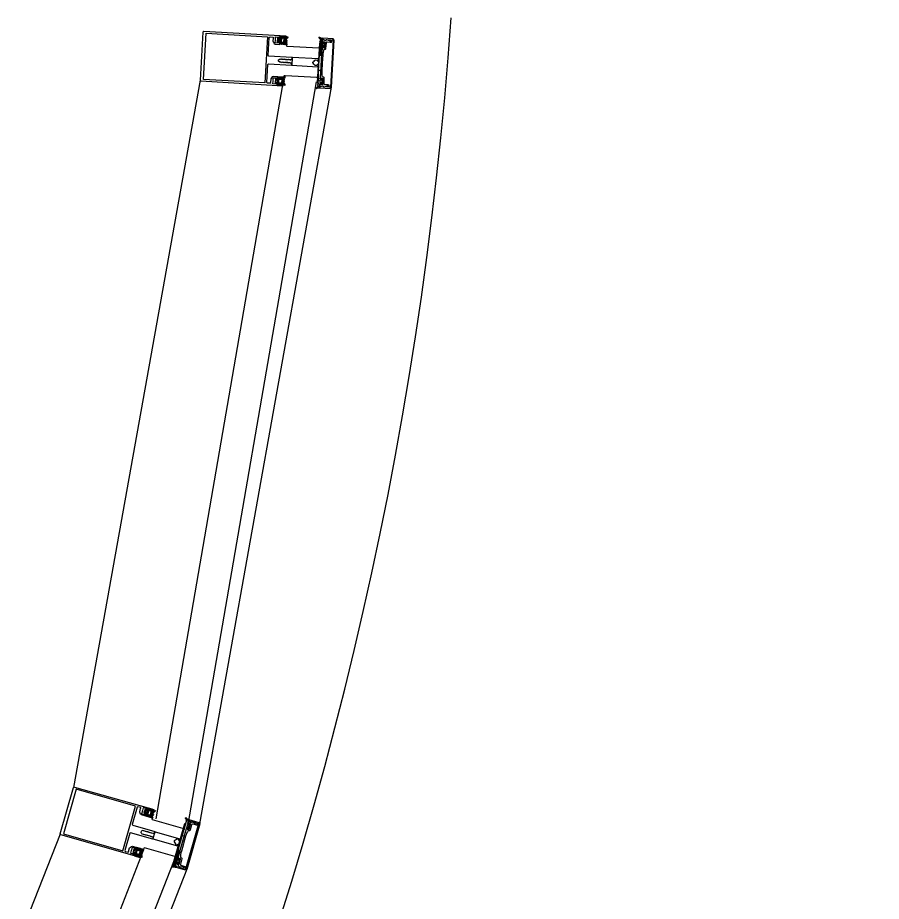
# Model space of a CAD drawing. Header units: millimetres. Extents: x -265044 to 366616, y 0 to 292181.
# Drawn here: x 96672 to 97788, y 65104 to 66246 of the extents above; entities that cross this region are included whole.
import ezdxf
from ezdxf import colors
from ezdxf.entities.mleader import LeaderData, LeaderLine
from ezdxf.math import Vec2, Vec3

# ---------------------------------------------------------------- set-up
doc = ezdxf.new("R2010")
doc.units = ezdxf.units.MM
doc.header["$MEASUREMENT"] = 0
doc.layers.get('0').update_dxf_attribs({"color": 250, "lineweight": 9})
for name, color, linetype, lineweight in [('АР_Отметки', 250, 'Continuous', 15), ('АР_Перегородки витражные', 152, 'Continuous', 13), ('АР_тонкая линия', 250, 'Continuous', 0)]:
    doc.layers.add(name, color=color, linetype=linetype, lineweight=lineweight)
doc.styles.add('ISOCPEUR', font='isocpeur.ttf', dxfattribs={"width": 0.7})
pattern_1 = [(335.76716334, (-69115.3163, 318510.941), (0.651582564, 1.447617495), []), (65.76716334, (-69115.3163, 318510.941), (-1.447617495, 0.651582564), [])]

# ---------------------------------------------------------------- blocks, each defined once
blk = doc.blocks.new('_DotSmall')
at = {"color": 8, "linetype": 'ByBlock', "const_width": 0.5}
blk.add_lwpolyline([(-0.0625, 0, 1), (0.0625, 0, 1)], format="xyb", close=True, dxfattribs=at)
blk = doc.blocks.new('стойка витр.')
h = blk.add_hatch()
h.set_pattern_fill('ANSI37', color=8, scale=0.5, angle=-69.2328)
h.set_pattern_definition(pattern_1)
edge = h.paths.add_edge_path()
edge.add_line((-22.7, 14.1), (-23, 15))
edge.add_arc((-23.4, 14.9), 0.427, 20.7605, 72.3)
edge.add_arc((-23.2, 15.7), 0.427, 110.764, 252.288, ccw=False)
edge.add_line((-23.3, 16.1), (-22.3, 16.5))
edge.add_arc((-22.2, 16.3), 0.183, 20.749, 110.7854, ccw=False)
edge.add_line((-22.1, 16.4), (-22, 16.3))
edge.add_arc((-21.9, 16.3), 0.183, 200.7666, 335.778)
edge.add_line((-21.7, 16.3), (-21.1, 17.8))
edge.add_arc((-21.7, 18), 0.637, 344.3928, 381.7249)
edge.add_line((-21.1, 18.2), (-22.6, 22.1))
edge.add_arc((-23.2, 21.9), 0.637, 19.8094, 57.1415)
edge.add_line((-22.8, 22.4), (-24.3, 23.1))
edge.add_arc((-24.4, 23), 0.183, 65.7564, 200.7677)
edge.add_line((-24.5, 22.9), (-24.5, 22.8))
edge.add_arc((-24.7, 22.7), 0.183, -69.251, 20.7854, ccw=False)
edge.add_line((-24.6, 22.6), (-25.6, 22.2))
edge.add_arc((-25.8, 22.6), 0.427, 149.2464, 290.7703, ccw=False)
edge.add_arc((-26.5, 23), 0.427, 329.2344, 380.7738)
edge.add_line((-26.1, 23.2), (-26.5, 24.2))
edge.add_arc((-26.7, 24.1), 0.183, 20.749, 110.7854)
edge.add_line((-26.7, 24.3), (-33.5, 21.7))
edge.add_arc((-33.4, 21.4), 0.306, 107.612, 200.6883)
edge.add_line((-33.7, 21.3), (-33.4, 20.7))
edge.add_arc((-33.1, 20.8), 0.304, 200.7453, 225.8124)
edge.add_line((-33.3, 20.5), (-31.8, 18.9))
edge.add_arc((-32, 18.7), 0.305, -108.8628, 45.7814, ccw=False)
edge.add_arc((-28.7, 27.8), 9.95, 231.9543, 250.0412, ccw=False)
edge.add_arc((-35.1, 19.6), 0.4, 42.3093, 119.225)
edge.add_arc((-34.9, 19.6), 0.602, 134.395, 228.6478)
edge.add_arc((-28.5, 27.8), 11, 232.0873, 240.8889)
edge.add_arc((-36.9, 12.9), 6.09, 40.7589, 60.6144, ccw=False)
edge.add_arc((-32.5, 16.6), 0.305, -34.8959, 41.6027, ccw=False)
edge.add_line((-32.3, 16.5), (-32.8, 15.8))
edge.add_arc((-32.5, 15.6), 0.305, 145.1101, 256.4243)
edge.add_line((-32.6, 15.3), (-31.7, 15.1))
edge.add_arc((-31.8, 14.8), 0.305, -34.8899, 76.4243, ccw=False)
edge.add_line((-31.5, 14.6), (-32.1, 13.9))
edge.add_arc((-31.8, 13.7), 0.305, 145.1101, 256.4243)
edge.add_line((-31.9, 13.4), (-31, 13.2))
edge.add_arc((-31.1, 12.9), 0.305, -24.2247, 76.4204, ccw=False)
edge.add_line((-30.8, 12.8), (-31.6, 11.1))
edge.add_arc((-31.3, 11), 0.305, 155.7711, 290.7403)
edge.add_line((-31.2, 10.7), (-22.8, 13.9))
edge.add_arc((-22.9, 14.1), 0.183, 290.749, 380.749)
edge = h.paths.add_edge_path(flags=16)
edge.add_line((-23.1, 21), (-22.2, 18.6))
edge.add_arc((-22.7, 18.4), 0.541, -69.2328, 20.7672, ccw=False)
edge.add_line((-22.5, 17.9), (-23.4, 17.6))
edge.add_arc((-23.6, 18.1), 0.541, 200.7672, 290.7672, ccw=False)
edge.add_line((-24.1, 17.9), (-25, 20.3))
edge.add_arc((-24.5, 20.5), 0.541, 110.7672, 200.7672, ccw=False)
edge.add_line((-24.7, 21), (-23.8, 21.4))
edge.add_arc((-23.6, 20.8), 0.541, 20.7672, 110.7672, ccw=False)
edge = h.paths.add_edge_path(flags=16)
edge.add_line((-26.9, 20.3), (-25.5, 16.7))
edge.add_arc((-26, 16.5), 0.541, -69.2328, 20.7672, ccw=False)
edge.add_line((-25.8, 16), (-28.2, 15.1))
edge.add_arc((-28.4, 15.6), 0.541, 200.7672, 290.7672, ccw=False)
edge.add_line((-28.9, 15.4), (-30.3, 19))
edge.add_arc((-29.8, 19.2), 0.541, 110.7672, 200.7672, ccw=False)
edge.add_line((-30, 19.7), (-27.5, 20.6))
edge.add_arc((-27.4, 20.1), 0.541, 20.7672, 110.7672, ccw=False)
h = blk.add_hatch()
h.set_pattern_fill('ANSI37', color=8, scale=0.5, angle=-69.2328)
h.set_pattern_definition([(335.76716334, (-69115.9168, 318510.7132), (0.651582564, 1.447617495), []), (65.76716334, (-69115.9168, 318510.7132), (-1.447617495, 0.651582564), [])])
edge = h.paths.add_edge_path()
edge.add_arc((-61.4, -46.2), 0.549, 155.7657, 200.7672)
edge.add_line((-61.9, -46), (-61.2, -44.4))
edge.add_arc((-61, -44.5), 0.183, 20.7672, 155.7657)
edge.add_line((-60.9, -44.4), (-60.8, -44.6))
edge.add_arc((-60.6, -44.6), 0.183, 200.7672, 290.7672)
edge.add_line((-60.6, -44.7), (-59.4, -44.3))
edge.add_arc((-59.6, -43.9), 0.427, -69.2328, 72.2936)
edge.add_arc((-59.3, -43.1), 0.427, 200.7672, 252.2936)
edge.add_line((-59.7, -43.2), (-63, -34.5))
edge.add_arc((-62.7, -34.4), 0.305, 110.7672, 200.7672)
edge.add_line((-62.8, -34.1), (-60.6, -33.3))
edge.add_arc((-60.4, -33.6), 0.304, 76.4029, 110.7672)
edge.add_line((-60.4, -33.3), (-60.1, -33.6))
edge.add_arc((-108.2, -55.9), 53, 16.7114, 24.8229)
edge.add_line((-57.4, -40.6), (-57.9, -41.3))
edge.add_arc((-57.7, -41.5), 0.305, 145.1109, 256.4234)
edge.add_line((-57.7, -41.8), (-56.9, -42))
edge.add_arc((-57, -42.3), 0.305, -34.8891, 76.4234)
edge.add_line((-56.7, -42.5), (-57.2, -43.3))
edge.add_arc((-56.9, -43.5), 0.305, 145.1109, 256.4234)
edge.add_line((-57, -43.8), (-56.1, -44))
edge.add_arc((-56.2, -44.3), 0.305, -34.8891, 76.4234)
edge.add_line((-56, -44.4), (-56.5, -45.1))
edge.add_arc((-56.2, -45.3), 0.305, 145.1109, 256.4234)
edge.add_line((-56.3, -45.6), (-55.4, -45.8))
edge.add_arc((-55.5, -46.1), 0.305, -34.8891, 76.4234)
edge.add_line((-55.3, -46.3), (-55.8, -47))
edge.add_arc((-55.5, -47.2), 0.305, 145.1109, 256.4234)
edge.add_line((-55.6, -47.5), (-54.7, -47.8))
edge.add_arc((-54.8, -48.1), 0.305, -34.8891, 76.4234)
edge.add_line((-54.5, -48.3), (-55, -49))
edge.add_arc((-54.8, -49.1), 0.305, 145.1109, 256.4234)
edge.add_line((-54.8, -49.4), (-54, -49.6))
edge.add_arc((-54.1, -49.9), 0.305, -34.8891, 76.4234)
edge.add_line((-53.8, -50.1), (-54.3, -50.8))
edge.add_arc((-54.1, -51), 0.305, 145.1109, 256.4234)
edge.add_line((-54.1, -51.3), (-53.3, -51.5))
edge.add_arc((-53.4, -51.8), 0.305, -43.6751, 76.4279)
edge.add_line((-53.1, -52), (-53.8, -52.6))
edge.add_arc((-53.6, -52.8), 0.305, 136.3286, 262.7471)
edge.add_arc((-54.6, -61.1), 7.99, 59.586, 82.7471)
edge.add_arc((-50.7, -54.4), 0.305, 253.291, 419.586)
edge.add_arc((-52.6, -60.5), 6.03, 73.291, 110.7672)
edge.add_line((-54.7, -54.9), (-54.8, -54.9))
edge.add_arc((-55, -54.5), 0.427, 200.7672, 290.7672)
edge.add_line((-55.4, -54.7), (-56.7, -51.1))
edge.add_arc((-56.3, -51), 0.427, 149.2366, 200.7672)
edge.add_arc((-57, -50.5), 0.427, -30.7634, 40.0143)
edge.add_arc((-57, -50.5), 0.427, 40.0005, 110.7672)
edge.add_line((-57.2, -50.1), (-58.3, -50.6))
edge.add_arc((-58.3, -50.7), 0.183, 110.7672, 200.7672)
edge.add_line((-58.4, -50.8), (-58.4, -51))
edge.add_arc((-58.5, -51.1), 0.183, 245.7686, 380.7672)
edge.add_line((-58.6, -51.3), (-60.2, -50.6))
edge.add_arc((-60, -50.1), 0.549, 200.7672, 245.7686)
edge.add_line((-60.5, -50.3), (-61.9, -46.4))
edge = h.paths.add_edge_path(flags=16)
edge.add_arc((-59.4, -49), 0.541, 200.7672, 290.7672)
edge.add_line((-60.8, -46.8), (-59.9, -49.2))
edge.add_arc((-60.3, -46.6), 0.541, 110.7672, 200.7672)
edge.add_line((-59.3, -45.7), (-60.5, -46.1))
edge.add_arc((-59.1, -46.2), 0.541, 20.7672, 110.7672)
edge.add_line((-57.7, -48.4), (-58.6, -46))
edge.add_arc((-58.2, -48.6), 0.541, -69.2328, 20.7672)
edge.add_line((-59.2, -49.5), (-58, -49.1))
h = blk.add_hatch()
h.set_pattern_fill('ANSI37', color=8, scale=0.5, angle=-69.2328)
h.set_pattern_definition(pattern_1)
edge = h.paths.add_edge_path()
edge.add_line((-7.6, -25.6), (-7.3, -26.5))
edge.add_arc((-7.7, -26.7), 0.427, -30.7656, 20.7738, ccw=False)
edge.add_arc((-6.9, -27.1), 0.427, 149.2464, 290.7703)
edge.add_line((-6.8, -27.5), (-5.8, -27.1))
edge.add_arc((-5.8, -27), 0.183, 290.749, 380.7854)
edge.add_line((-5.7, -26.9), (-5.7, -26.8))
edge.add_arc((-5.5, -26.7), 0.183, 65.7564, 200.7677, ccw=False)
edge.add_line((-5.5, -26.5), (-4, -27.3))
edge.add_arc((-4.3, -27.8), 0.637, 19.8094, 57.1415, ccw=False)
edge.add_line((-3.7, -27.6), (-2.3, -31.5))
edge.add_arc((-2.9, -31.7), 0.637, -15.6072, 21.7249, ccw=False)
edge.add_line((-2.2, -31.9), (-2.8, -33.4))
edge.add_arc((-3, -33.4), 0.183, 200.7666, 335.778, ccw=False)
edge.add_line((-3.2, -33.4), (-3.2, -33.3))
edge.add_arc((-3.4, -33.4), 0.183, 20.749, 110.7854)
edge.add_line((-3.5, -33.2), (-4.5, -33.6))
edge.add_arc((-4.3, -34), 0.427, 110.764, 252.288)
edge.add_arc((-4.6, -34.8), 0.427, 20.7605, 72.3, ccw=False)
edge.add_line((-4.2, -34.6), (-3.8, -35.7))
edge.add_arc((-4, -35.7), 0.183, -69.251, 20.7854, ccw=False)
edge.add_line((-3.9, -35.9), (-10.6, -38.5))
edge.add_arc((-10.8, -38.2), 0.306, 200.846, 293.9223, ccw=False)
edge.add_line((-11, -38.3), (-11.3, -37.6))
edge.add_arc((-11, -37.5), 0.304, 175.722, 200.789, ccw=False)
edge.add_line((-11.3, -37.5), (-11.3, -35.2))
edge.add_arc((-11.6, -35.2), 0.305, 355.7529, 510.3972)
edge.add_arc((-3.1, -39.8), 9.95, 151.4932, 169.58)
edge.add_arc((-13.3, -38), 0.4, 282.3093, 359.225, ccw=False)
edge.add_arc((-13.2, -37.8), 0.602, 172.8865, 267.1393, ccw=False)
edge.add_arc((-2.9, -39.7), 11, 160.6454, 169.447, ccw=False)
edge.add_arc((-19.1, -34.1), 6.09, 340.92, 360.7754)
edge.add_arc((-13.3, -34), 0.305, 359.9316, 436.4302)
edge.add_line((-13.2, -33.7), (-14.1, -33.5))
edge.add_arc((-14, -33.2), 0.305, 145.1101, 256.4243, ccw=False)
edge.add_line((-14.3, -33), (-13.7, -32.3))
edge.add_arc((-14, -32.2), 0.305, 325.1101, 436.4243)
edge.add_line((-13.9, -31.9), (-14.8, -31.7))
edge.add_arc((-14.7, -31.4), 0.305, 145.1101, 256.4243, ccw=False)
edge.add_line((-15, -31.2), (-14.4, -30.5))
edge.add_arc((-14.7, -30.3), 0.305, 325.1139, 425.759)
edge.add_line((-14.6, -30), (-16.3, -29.3))
edge.add_arc((-16.2, -29), 0.305, 110.794, 245.7633, ccw=False)
edge.add_line((-16.3, -28.7), (-7.9, -25.5))
edge.add_arc((-7.8, -25.7), 0.183, 20.7854, 110.7854, ccw=False)
edge = h.paths.add_edge_path(flags=16)
edge.add_line((-3.3, -31.1), (-4.3, -28.7))
edge.add_arc((-4.8, -28.9), 0.541, 20.7672, 110.7672)
edge.add_line((-5, -28.3), (-5.9, -28.7))
edge.add_arc((-5.7, -29.2), 0.541, 110.7672, 200.7672)
edge.add_line((-6.2, -29.4), (-5.3, -31.8))
edge.add_arc((-4.8, -31.6), 0.541, 200.7672, 290.7672)
edge.add_line((-4.6, -32.1), (-3.7, -31.8))
edge.add_arc((-3.9, -31.3), 0.541, 290.7672, 380.7672)
edge = h.paths.add_edge_path(flags=16)
edge.add_line((-6.7, -33), (-8, -29.4))
edge.add_arc((-8.5, -29.6), 0.541, 20.7672, 110.7672)
edge.add_line((-8.7, -29.1), (-11.1, -30))
edge.add_arc((-10.9, -30.5), 0.541, 110.7672, 200.7672)
edge.add_line((-11.4, -30.7), (-10.1, -34.3))
edge.add_arc((-9.6, -34.1), 0.541, 200.7672, 290.7672)
edge.add_line((-9.4, -34.6), (-7, -33.7))
edge.add_arc((-7.2, -33.2), 0.541, 290.7672, 380.7672)
at = {"color": 8, "lineweight": 0, "ltscale": 100, "transparency": 33554687}
for points in [[(65.9, 59.3), (-26.6, 24.2), (-25.9, 22.2), (-25.3, 22), (-24.8, 22.1), (-25.2, 23.2), (-20.5, 24.9), (-19.2, 21.4), (-18.8, 21.3), (-19, 20.8), (-17.7, 17.4), (-22.4, 15.6), (-22.7, 16.5), (-23.2, 16.4), (-23.4, 15.7), (-22.8, 13.9), (-17.2, 16), (-16.2, 17), (-15.5, 19.8), (-15.4, 20.1), (-17, 24.3), (-17.4, 24.6), (-17.5, 25.4), (-13.7, 26.9), (-12.5, 26.3), (-4.3, 4.8), (-4.9, 3.6), (-32.7, -7), (-32.8, -7.4), (-32.4, -8.4), (-31.1, -9.1), (-30.3, -8.8), (-29.8, -9.1), (-28.6, -8.7), (-28.6, -8.2), (-28.2, -8.5), (-27, -8.1), (-26.9, -7.5), (-26.5, -7.9), (-25.3, -7.5), (-25.3, -6.9), (-24.8, -7.2), (-23.6, -6.8), (-23.6, -6.3), (-23.1, -6.6), (-21.9, -6.2), (-21.9, -5.6), (-21.5, -6), (-20.3, -5.6), (-20.2, -5), (-19.8, -5.3), (-18.6, -4.9), (-18.4, -4.3), (-18, -4.7), (-17.4, -4.4), (-15.1, -4.8), (-14.5, -6.4), (-15.8, -7.9), (-15.9, -8.7), (-16.3, -8.3), (-17.4, -8.8), (-17.6, -9.3), (-18, -9), (-19.1, -9.4), (-19.3, -10), (-19.7, -9.6), (-20.8, -10.1), (-20.9, -10.6), (-21.4, -10.3), (-22.5, -10.7), (-22.6, -11.2), (-23, -10.9), (-24.3, -11.3), (-24.3, -11.9), (-24.7, -11.5), (-25.8, -12), (-26, -12.5), (-26.4, -12.2), (-27.6, -12.6), (-27.6, -13.1), (-28.1, -12.8), (-29.3, -13.3), (-29.3, -13.8), (-29.9, -15.1), (-29.5, -16.2), (-29.1, -16.3), (-1.3, -5.8), (-0.1, -6.4), (8.1, -27.9), (7.6, -29.2), (3.8, -30.6), (3.2, -29.8), (3.4, -29.5), (1.7, -25.2), (1.6, -25.1), (-0.9, -23.4), (-2.3, -23.3), (-7.8, -25.4), (-7.2, -27.2), (-6.5, -27.6), (-6, -27.4), (-6.4, -26.4), (-1.7, -24.6), (-0.4, -28.2), (0, -28.3), (-0.2, -28.7), (1.1, -32.2), (-3.6, -33.9), (-3.9, -33), (-4.4, -33.2), (-4.6, -33.8), (-4, -35.7), (88.6, -0.5), (89.2, 0.7), (67.2, 58.7)], [(63.8, 56.3), (85.1, 0.2), (10.6, -28), (-10.6, 28)], [(-68.6, -58.5), (-90.2, -1.6), (-90, -1.3), (-89, -0.9), (-88.6, -1), (-87.7, -3.3), (-87.4, -3.4), (-86.7, -3.2), (-86.4, -2.8), (-87.3, -0.5), (-87.2, -0.2), (-82, 1.7), (-80.5, 1.3), (-79.7, 1.5), (-77.3, 4.2), (-77.8, 4.8), (-90.5, 0), (-91.4, -2), (-69.8, -59.1), (-67.8, -59.9), (-55.1, -55.1), (-55.2, -54.3), (-58.7, -53.8), (-59.5, -54.2), (-60.2, -55.7), (-65.4, -57.6), (-65.7, -57.4), (-66.6, -55.1), (-67, -55), (-67.7, -55.3), (-67.9, -55.6), (-67, -57.9), (-67.2, -58.3), (-68.2, -58.7)]]:
    blk.add_lwpolyline(points, close=True, dxfattribs=at)
for points in [[(-22.7, 14.1), (-23, 15, 0.228752), (-23.3, 15.3, -0.710164), (-23.3, 16.1), (-22.3, 16.5, -0.4144), (-22.1, 16.4), (-22, 16.3, 0.66825), (-21.7, 16.3), (-21.1, 17.8, 0.164348), (-21.1, 18.2), (-22.6, 22.1, 0.164348), (-22.8, 22.4), (-24.3, 23.1, 0.66825), (-24.5, 22.9), (-24.5, 22.8, -0.4144), (-24.6, 22.6), (-25.6, 22.2, -0.710164), (-26.1, 22.8, 0.228752), (-26.1, 23.2), (-26.5, 24.2, 0.4144), (-26.7, 24.3), (-33.5, 21.7, 0.430028), (-33.7, 21.3), (-33.4, 20.7, 0.109814), (-33.3, 20.5), (-31.8, 18.9, -0.800036), (-32.1, 18.4, -0.079083), (-34.8, 19.9, 0.348803), (-35.3, 20, 0.436125), (-35.3, 19.1, 0.038423), (-33.9, 18.2, -0.086853), (-32.3, 16.9, -0.346763), (-32.3, 16.5), (-32.8, 15.8, 0.527877), (-32.6, 15.3), (-31.7, 15.1, -0.527877), (-31.5, 14.6), (-32.1, 13.9, 0.527877), (-31.9, 13.4), (-31, 13.2, -0.469739), (-30.8, 12.8), (-31.6, 11.1, 0.667984), (-31.2, 10.7), (-22.8, 13.9, 0.414214)], [(-73.6, -6.3), (-74.2, -6), (-74.8, -6.2), (-74.4, -7.2), (-76.6, -8, -0.414362), (-77, -7.8), (-79.3, -1.5, -0.414326), (-78.7, -0.2), (-77.3, 0.4), (-76.9, -0.7), (-76.3, -0.4), (-76.1, 0.3), (-77.3, 3.5, 0.551224), (-77.8, 3.6), (-79.9, 1.3, -0.267349), (-80.9, 1.1), (-82.1, 1.4, 0.249629), (-82.6, 1.3), (-86.2, -1.9, 0.827043), (-85.6, -2.8), (-82.1, -1.5, -0.414326), (-80.8, -2.1), (-78.1, -9.1, 0.414326), (-76.8, -9.7), (-75.7, -9.2, -0.082799), (-71.8, -16.3), (-68.3, -25.6), (-67.9, -25.7), (-68.1, -26.1), (-64.6, -35.3, -0.082799), (-62.8, -43.1), (-63.9, -43.6, 0.414326), (-64.5, -44.9), (-61.9, -51.9, -0.414326), (-62.5, -53.2), (-66, -54.5, 0.827043), (-65.8, -55.6), (-61, -55.6, 0.249629), (-60.6, -55.4), (-59.9, -54.3, -0.267349), (-59, -53.9), (-55.9, -54.2, 0.551224), (-55.6, -53.7), (-56.8, -50.5), (-57.5, -50.1), (-58, -50.4), (-57.6, -51.4), (-59.1, -52, -0.414326), (-60.5, -51.4), (-62.8, -45.1, -0.414362), (-62.7, -44.7), (-60.5, -43.9), (-60.1, -44.8), (-59.6, -44.6), (-59.3, -43.9)], [(-74.1, 3.3, 0.57795), (-74.3, 3.8), (-75.2, 3.8, -0.615334), (-75.4, 4.3, 0.101403), (-73.8, 7.1, 0.887085), (-74.4, 7.4, -0.164997), (-77.4, 4.9), (-77.5, 4.9, 0.414304), (-77.7, 4.3), (-76.4, 0.8, 0.228696), (-76.1, 0.5, -0.319049), (-75.8, 0.1, -0.319002), (-76.1, -0.3), (-77.2, -0.7, -0.4144), (-77.5, -0.6), (-77.6, -0.4, 0.668339), (-77.9, -0.4), (-78.6, -1.9, 0.198883), (-78.6, -2.4), (-77.2, -6.2, 0.198883), (-76.9, -6.5), (-75.3, -7.3, 0.668339), (-75.1, -7), (-75.1, -6.8, -0.4144), (-75, -6.6), (-73.9, -6.1, -0.710202), (-73.4, -6.7, 0.228696), (-73.4, -7.1), (-70.1, -15.8, 0.414362), (-69.7, -16), (-67.4, -15.1, 0.151171), (-67.3, -15), (-67.3, -14.6, 0.035408), (-69.9, -7.6), (-70.8, -7.4, -0.527868), (-71, -6.9), (-70.5, -6.2, 0.527868), (-70.6, -5.7), (-71.5, -5.4, -0.527868), (-71.7, -4.9), (-71.2, -4.2, 0.527868), (-71.4, -3.7), (-72.3, -3.5, -0.527868), (-72.4, -3.1), (-71.9, -2.4, 0.527868), (-72.1, -1.9), (-73, -1.7, -0.527868), (-73.1, -1.2), (-72.7, -0.4, 0.527868), (-72.8, 0.1), (-73.7, 0.3, -0.527868), (-73.9, 0.8), (-73.4, 1.5, 0.527868), (-73.5, 1.9), (-74.4, 2.1, -0.527868), (-74.6, 2.6)], [(-32.4, -8.4), (-32.8, -7.4, 0.523933), (-33.2, -7.2), (-64.2, -18.9, 0.414326), (-64.5, -19.6), (-64.1, -20.9, 0.410627), (-63.4, -21.2), (-62.7, -21, 0.492552), (-62.6, -20.7), (-62.8, -20.2, -0.441111), (-62.6, -19.9), (-60.8, -19.3, -0.208057), (-59.9, -19.4, -0.000016), (-56.9, -20.8, -0.439819), (-56.4, -22.2, -0.000016), (-57.7, -25.2, -0.208057), (-58.3, -25.9), (-60.1, -26.6, -0.441111), (-60.4, -26.5), (-60.6, -26, 0.492552), (-60.9, -25.9), (-61.5, -26.1, 0.410627), (-61.8, -26.8), (-61.3, -28.1, 0.414326), (-60.6, -28.4), (-29.6, -16.6, 0.523933), (-29.5, -16.2), (-29.8, -15.2)], [(-53.3, -51.5, -0.57795), (-53.1, -52), (-53.8, -52.6, 0.615334), (-53.6, -53.1, -0.101403), (-50.6, -54.2, -0.887085), (-50.8, -54.7, 0.164997), (-54.7, -54.9), (-54.8, -54.9, -0.414304), (-55.4, -54.7), (-56.7, -51.1, -0.228696), (-56.7, -50.8, 0.319049), (-56.7, -50.3, 0.319002), (-57.2, -50.1), (-58.3, -50.6, 0.4144), (-58.4, -50.8), (-58.4, -51, -0.668339), (-58.6, -51.3), (-60.2, -50.6, -0.198883), (-60.5, -50.3), (-61.9, -46.4, -0.198883), (-61.9, -46), (-61.2, -44.4, -0.668339), (-60.9, -44.4), (-60.8, -44.6, 0.4144), (-60.6, -44.7), (-59.4, -44.3, 0.710202), (-59.4, -43.5, -0.228696), (-59.7, -43.2), (-63, -34.5, -0.414362), (-62.8, -34.1), (-60.6, -33.3, -0.151171), (-60.4, -33.3), (-60.1, -33.6, -0.035408), (-57.4, -40.6), (-57.9, -41.3, 0.527868), (-57.7, -41.8), (-56.9, -42, -0.527868), (-56.7, -42.5), (-57.2, -43.3, 0.527868), (-57, -43.8), (-56.1, -44, -0.527868), (-56, -44.4), (-56.5, -45.1, 0.527868), (-56.3, -45.6), (-55.4, -45.8, -0.527868), (-55.3, -46.3), (-55.8, -47, 0.527868), (-55.6, -47.5), (-54.7, -47.8, -0.527868), (-54.5, -48.3), (-55, -49, 0.527868), (-54.8, -49.4), (-54, -49.6, -0.527868), (-53.8, -50.1), (-54.3, -50.8, 0.527868), (-54.1, -51.3)], [(-7.6, -25.6), (-7.3, -26.5, -0.228752), (-7.3, -26.9, 0.710164), (-6.8, -27.5), (-5.8, -27.1, 0.4144), (-5.7, -26.9), (-5.7, -26.8, -0.66825), (-5.5, -26.5), (-4, -27.3, -0.164348), (-3.7, -27.6), (-2.3, -31.5, -0.164348), (-2.2, -31.9), (-2.8, -33.4, -0.66825), (-3.2, -33.4), (-3.2, -33.3, 0.4144), (-3.5, -33.2), (-4.5, -33.6, 0.710164), (-4.5, -34.4, -0.228752), (-4.2, -34.6), (-3.8, -35.7, -0.4144), (-3.9, -35.9), (-10.6, -38.5, -0.430028), (-11, -38.3), (-11.3, -37.6, -0.109814), (-11.3, -37.5), (-11.3, -35.2, 0.800036), (-11.8, -35.1, 0.079083), (-12.9, -38, -0.348803), (-13.2, -38.4, -0.436125), (-13.8, -37.7, -0.038423), (-13.3, -36.1, 0.086853), (-13, -34, 0.346763), (-13.2, -33.7), (-14.1, -33.5, -0.527877), (-14.3, -33), (-13.7, -32.3, 0.527877), (-13.9, -31.9), (-14.8, -31.7, -0.527877), (-15, -31.2), (-14.4, -30.5, 0.469739), (-14.6, -30), (-16.3, -29.3, -0.667984), (-16.3, -28.7), (-7.9, -25.5, -0.414214)]]:
    blk.add_lwpolyline(points, format="xyb", close=True, dxfattribs=at)
for points in [[(-26.7, 24.3), (-26.7, 24.3)], [(-22.8, 13.9), (-22.8, 13.9)], [(-72, 0.1), (-72.9, -0.3)], [(-69.8, -5.6), (-69.2, -5.9), (-30.9, 8.6), (-30.6, 9.2), (-31.2, 10.7)], [(-56.1, -42), (-55.8, -41.4), (-17.5, -26.8), (-16.8, -27.1), (-16.3, -28.6)]]:
    blk.add_lwpolyline(points, dxfattribs=at)
at = {"color": 8}
for points in [[(-26.9, 20.3), (-25.5, 16.7, -0.414214), (-25.8, 16), (-28.2, 15.1, -0.414214), (-28.9, 15.4), (-30.3, 19, -0.414214), (-30, 19.7), (-27.5, 20.6, -0.414214)], [(-23.1, 21), (-22.2, 18.6, -0.414214), (-22.5, 17.9), (-23.4, 17.6, -0.414214), (-24.1, 17.9), (-25, 20.3, -0.414214), (-24.7, 21), (-23.8, 21.4, -0.414214)], [(-75.3, -1.9), (-74.4, -4.3, -0.414214), (-74.7, -5), (-75.9, -5.4, -0.414214), (-76.6, -5.1), (-77.5, -2.7, -0.414214), (-77.2, -2), (-76, -1.6, -0.414214)], [(-6.7, -33), (-8, -29.4, 0.414214), (-8.7, -29.1), (-11.1, -30, 0.414214), (-11.4, -30.7), (-10.1, -34.3, 0.414214), (-9.4, -34.6), (-7, -33.7, 0.414214)], [(-3.3, -31.1), (-4.3, -28.7, 0.414214), (-5, -28.3), (-5.9, -28.7, 0.414214), (-6.2, -29.4), (-5.3, -31.8, 0.414214), (-4.6, -32.1), (-3.7, -31.8, 0.414214)], [(-57.7, -48.4), (-58.6, -46, 0.414214), (-59.3, -45.7), (-60.5, -46.1, 0.414214), (-60.8, -46.8), (-59.9, -49.2, 0.414214), (-59.2, -49.5), (-58, -49.1, 0.414214)]]:
    blk.add_lwpolyline(points, format="xyb", close=True, dxfattribs=at)
blk.add_lwpolyline([(-72.9, -0.3), (-54.8, -48), (-53.9, -47.7), (-72, 0.1)], close=True, dxfattribs=at)
at = {"color": 8, "lineweight": 0, "ltscale": 100, "transparency": 33554687}
blk.add_arc((-33.4, 21.4), 0.305, 110.7562, 200.7779, dxfattribs=at)
blk = doc.blocks.new('A$Ccadbda81')
at = {"layer": 'АР_Перегородки витражные', "color": 8}
for p, q in [((145.4, -996.9), (-54, -42.9)), ((55, -45.6), (250.6, -952.9)), ((-94.6, -52.9), (104.4, -1005.7)), ((89.1, -1005.5), (-114.1, -60.5)), ((635.7, -1855), (269.6, -1012)), ((162.8, -1036.6), (545.9, -1917.9)), ((507.8, -1935.4), (124.3, -1053.1)), ((107.8, -1063.6), (488.9, -1940.5))]:
    blk.add_line(p, q, dxfattribs=at)
at = {"layer": 'АР_Перегородки витражные', "color": 8, "xscale": -1, "rotation": 206.0439613467204}
blk.add_blockref('стойка витр.', (-31.1, -22.3), dxfattribs=at)
at = {"layer": 'АР_Перегородки витражные', "color": 8, "rotation": 357.0718620546067}
blk.add_blockref('стойка витр.', (180.5, -1008.2), dxfattribs=at)

msp = doc.modelspace()

# ---------------------------------------------------------------- linework, layer by layer
at = {"layer": 'АР_тонкая линия', "color": 8, "ltscale": 100}
msp.add_arc((92200.4, 66598.2), 5044.1, 318.5021, 355.9924, dxfattribs=at)

# ---------------------------------------------------------------- block references
at = {"color": 8, "ltscale": 100, "xscale": -1, "rotation": 1.999999999999993}
msp.add_blockref('A$Ccadbda81', (96961.4, 66212.4), dxfattribs=at)

# ---------------------------------------------------------------- leaders
at = {"layer": 'АР_Отметки', "color": 8}
ml = msp.add_multileader_mtext('Standard', dxfattribs=at)
ml.set_content('Л.4', color=8, style='ISOCPEUR')
ml.set_leader_properties(color=8, linetype='Continuous', lineweight=-1)
ml.set_arrow_properties(name='DOTSMALL')
ml.build(insert=Vec2(0, 0))
ml.multileader.update_dxf_attribs({"has_text_frame": 1, "text_left_attachment_type": 4, "text_right_attachment_type": 4, "dogleg_length": 100, "arrow_head_size": 180})
ctx = ml.context
ctx.base_point, ctx.char_height, ctx.arrow_head_size, ctx.landing_gap_size, ctx.plane_origin = Vec3(219850.4, 129601.6), 250, 180, 50, Vec3(247234.1, 117978.5)
ctx.left_attachment, ctx.right_attachment = 4, 4
notes = []
notes.append((ctx, [(0, (0, 0, 0), (0, 0), (1, 0), 1, [])]))
ctx.mtext.insert, ctx.mtext.width, ctx.mtext.line_spacing_style, ctx.mtext.flow_direction = Vec3(219900.4, 129934.9), 852.697, 2, 5
ml = msp.add_multileader_mtext('Standard', dxfattribs=at)
ml.set_content('+11,550', color=8, style='ISOCPEUR')
ml.set_leader_properties(color=8, linetype='Continuous', lineweight=-1)
ml.set_arrow_properties(name='DOTSMALL')
ml.build(insert=Vec2(0, 0))
ml.multileader.update_dxf_attribs({"has_text_frame": 1, "text_left_attachment_type": 4, "text_right_attachment_type": 4, "dogleg_length": 100, "arrow_head_size": 180})
ctx = ml.context
ctx.base_point, ctx.char_height, ctx.arrow_head_size, ctx.landing_gap_size, ctx.plane_origin = Vec3(219245.9, 128951.2), 250, 180, 50, Vec3(217084.7, 128360)
ctx.left_attachment, ctx.right_attachment = 4, 4
notes.append((ctx, [(0, (0, 0, 0), (0, 0), (1, 0), 1, [])]))
ctx.mtext.insert, ctx.mtext.width, ctx.mtext.line_spacing_style, ctx.mtext.flow_direction = Vec3(219295.9, 129284.5), 852.697, 2, 5
ml = msp.add_multileader_mtext('Standard', dxfattribs=at)
ml.set_content('+11,550', color=8, style='ISOCPEUR')
ml.set_leader_properties(color=8, linetype='Continuous', lineweight=-1)
ml.set_arrow_properties(name='DOTSMALL')
ml.build(insert=Vec2(0, 0))
ml.multileader.update_dxf_attribs({"has_text_frame": 1, "text_left_attachment_type": 4, "text_right_attachment_type": 4, "dogleg_length": 100, "arrow_head_size": 180})
ctx = ml.context
ctx.base_point, ctx.char_height, ctx.arrow_head_size, ctx.landing_gap_size, ctx.plane_origin = Vec3(219245.9, 128951.2), 250, 180, 50, Vec3(217084.7, 128360)
ctx.left_attachment, ctx.right_attachment = 4, 4
notes.append((ctx, [(0, (0, 0, 0), (0, 0), (1, 0), 1, [])]))
ctx.mtext.insert, ctx.mtext.width, ctx.mtext.line_spacing_style, ctx.mtext.flow_direction = Vec3(219295.9, 129284.5), 852.697, 2, 5
ml = msp.add_multileader_mtext('Standard', dxfattribs=at)
ml.set_content('+13,200', color=8, style='ISOCPEUR')
ml.set_leader_properties(color=8, linetype='Continuous', lineweight=-1)
ml.set_arrow_properties(name='DOTSMALL')
ml.build(insert=Vec2(0, 0))
ml.multileader.update_dxf_attribs({"has_text_frame": 1, "text_left_attachment_type": 4, "text_right_attachment_type": 4, "dogleg_length": 100, "arrow_head_size": 180})
ctx = ml.context
ctx.base_point, ctx.char_height, ctx.arrow_head_size, ctx.landing_gap_size, ctx.plane_origin = Vec3(224401.7, 128884.7), 250, 180, 50, Vec3(222084.7, 129105)
ctx.left_attachment, ctx.right_attachment = 4, 4
notes.append((ctx, [(0, (0, 0, 0), (0, 0), (1, 0), 1, [])]))
ctx.mtext.insert, ctx.mtext.width, ctx.mtext.line_spacing_style, ctx.mtext.flow_direction = Vec3(224451.7, 129218.1), 852.697, 2, 5
ml = msp.add_multileader_mtext('Standard', dxfattribs=at)
ml.set_content('+13,340', color=8, style='ISOCPEUR')
ml.set_leader_properties(color=8, linetype='Continuous', lineweight=-1)
ml.set_arrow_properties(name='DOTSMALL')
ml.build(insert=Vec2(0, 0))
ml.multileader.update_dxf_attribs({"has_text_frame": 1, "text_left_attachment_type": 4, "text_right_attachment_type": 4, "dogleg_length": 100, "arrow_head_size": 180})
ctx = ml.context
ctx.base_point, ctx.char_height, ctx.arrow_head_size, ctx.landing_gap_size, ctx.plane_origin = Vec3(224285.9, 127292.9), 250, 180, 50, Vec3(222767.1, 127587.8)
ctx.left_attachment, ctx.right_attachment = 4, 4
notes.append((ctx, [(0, (0, 0, 0), (0, 0), (1, 0), 1, [])]))
ctx.mtext.insert, ctx.mtext.width, ctx.mtext.line_spacing_style, ctx.mtext.flow_direction = Vec3(224335.9, 127626.3), 852.697, 2, 5
ml = msp.add_multileader_mtext('Standard', dxfattribs=at)
ml.set_content('+6,300', color=8, style='ISOCPEUR')
ml.set_leader_properties(color=8, linetype='Continuous', lineweight=-1)
ml.set_arrow_properties(name='DOTSMALL')
ml.build(insert=Vec2(0, 0))
ml.multileader.update_dxf_attribs({"has_text_frame": 1, "text_left_attachment_type": 4, "text_right_attachment_type": 4, "dogleg_length": 100, "arrow_head_size": 180})
ctx = ml.context
ctx.base_point, ctx.char_height, ctx.arrow_head_size, ctx.landing_gap_size, ctx.plane_origin = Vec3(114000.6, 126617.8), 250, 180, 50, Vec3(122344.4, 124376.9)
ctx.left_attachment, ctx.right_attachment = 4, 4
notes.append((ctx, [(0, (0, 0, 0), (0, 0), (1, 0), 1, [])]))
ctx.mtext.insert, ctx.mtext.width, ctx.mtext.line_spacing_style, ctx.mtext.flow_direction = Vec3(114050.6, 126951.1), 852.697, 2, 5
ml = msp.add_multileader_mtext('Standard', dxfattribs=at)
ml.set_content('Л.5', color=8, style='ISOCPEUR')
ml.set_leader_properties(color=8, linetype='Continuous', lineweight=-1)
ml.set_arrow_properties(name='DOTSMALL')
ml.build(insert=Vec2(0, 0))
ml.multileader.update_dxf_attribs({"has_text_frame": 1, "text_left_attachment_type": 4, "text_right_attachment_type": 4, "dogleg_length": 100, "arrow_head_size": 180})
ctx = ml.context
ctx.base_point, ctx.char_height, ctx.arrow_head_size, ctx.landing_gap_size, ctx.plane_origin = Vec3(112098.3, 126005.4), 250, 180, 50, Vec3(137881.2, 112284.8)
ctx.left_attachment, ctx.right_attachment = 4, 4
notes.append((ctx, [(0, (0, 0, 0), (0, 0), (1, 0), 1, [])]))
ctx.mtext.insert, ctx.mtext.width, ctx.mtext.line_spacing_style, ctx.mtext.flow_direction = Vec3(112148.3, 126338.7), 852.697, 2, 5
ml = msp.add_multileader_mtext('Standard', dxfattribs=at)
ml.set_content('+8,400', color=8, style='ISOCPEUR')
ml.set_leader_properties(color=8, linetype='Continuous', lineweight=-1)
ml.set_arrow_properties(name='DOTSMALL')
ml.build(insert=Vec2(0, 0))
ml.multileader.update_dxf_attribs({"has_text_frame": 1, "text_left_attachment_type": 4, "text_right_attachment_type": 4, "dogleg_length": 100, "arrow_head_size": 180})
ctx = ml.context
ctx.base_point, ctx.char_height, ctx.arrow_head_size, ctx.landing_gap_size, ctx.plane_origin = Vec3(113239.6, 119007.7), 250, 180, 50, Vec3(117207.8, 125886.4)
ctx.left_attachment, ctx.right_attachment = 4, 4
notes.append((ctx, [(0, (0, 0, 0), (0, 0), (1, 0), 1, [])]))
ctx.mtext.insert, ctx.mtext.width, ctx.mtext.line_spacing_style, ctx.mtext.flow_direction = Vec3(113289.6, 119341), 852.697, 2, 5
ml = msp.add_multileader_mtext('Standard', dxfattribs=at)
ml.set_content('+13,340', color=8, style='ISOCPEUR')
ml.set_leader_properties(color=8, linetype='Continuous', lineweight=-1)
ml.set_arrow_properties(name='DOTSMALL')
ml.build(insert=Vec2(0, 0))
ml.multileader.update_dxf_attribs({"has_text_frame": 1, "text_left_attachment_type": 4, "text_right_attachment_type": 4, "dogleg_length": 100, "arrow_head_size": 180})
ctx = ml.context
ctx.base_point, ctx.char_height, ctx.arrow_head_size, ctx.landing_gap_size, ctx.plane_origin = Vec3(213645.6, 97464), 250, 180, 50, Vec3(213564.2, 95753.3)
ctx.left_attachment, ctx.right_attachment = 4, 4
notes.append((ctx, [(0, (0, 0, 0), (0, 0), (1, 0), 1, [])]))
ctx.mtext.insert, ctx.mtext.width, ctx.mtext.defined_height, ctx.mtext.line_spacing_style, ctx.mtext.flow_direction = Vec3(213695.6, 97797.3), 696.035, 776.5, 2, 5
ml = msp.add_multileader_mtext('Standard', dxfattribs=at)
ml.set_content('Л.2', color=8, style='ISOCPEUR')
ml.set_leader_properties(color=8, linetype='Continuous', lineweight=-1)
ml.set_arrow_properties(name='DOTSMALL')
ml.build(insert=Vec2(0, 0))
ml.multileader.update_dxf_attribs({"has_text_frame": 1, "text_left_attachment_type": 4, "text_right_attachment_type": 4, "dogleg_length": 100, "arrow_head_size": 180})
ctx = ml.context
ctx.base_point, ctx.char_height, ctx.arrow_head_size, ctx.landing_gap_size, ctx.plane_origin = Vec3(208125.5, 82049.1, 0), 250, 180, 50, Vec3(233920.8, 68582.7, 0)
ctx.left_attachment, ctx.right_attachment = 4, 4
notes.append((ctx, [(0, (0, 0, 0), (0, 0), (1, 0), 1, [])]))
ctx.mtext.insert, ctx.mtext.width, ctx.mtext.line_spacing_style, ctx.mtext.flow_direction = Vec3(208175.5, 82382.4, 0), 852.697, 2, 5
ml = msp.add_multileader_mtext('Standard', dxfattribs=at)
ml.set_content('Л.1', color=8, style='ISOCPEUR')
ml.set_leader_properties(color=8, linetype='Continuous', lineweight=-1)
ml.set_arrow_properties(name='DOTSMALL')
ml.build(insert=Vec2(0, 0))
ml.multileader.update_dxf_attribs({"has_text_frame": 1, "text_left_attachment_type": 4, "text_right_attachment_type": 4, "dogleg_length": 100, "arrow_head_size": 180})
ctx = ml.context
ctx.base_point, ctx.char_height, ctx.arrow_head_size, ctx.landing_gap_size, ctx.plane_origin = Vec3(109846.3, 82028.9, 0), 250, 180, 50, Vec3(135249.4, 68886.9, 0)
ctx.left_attachment, ctx.right_attachment = 4, 4
notes.append((ctx, [(0, (0, 0, 0), (0, 0), (1, 0), 1, [])]))
ctx.mtext.insert, ctx.mtext.width, ctx.mtext.defined_height, ctx.mtext.line_spacing_style, ctx.mtext.flow_direction = Vec3(109896.3, 82362.2, 0), 852.697, 406.6, 2, 5
ml = msp.add_multileader_mtext('Standard', dxfattribs=at)
ml.set_content('+9,800', color=8, style='ISOCPEUR')
ml.set_leader_properties(color=8, linetype='Continuous', lineweight=-1)
ml.set_arrow_properties(name='DOTSMALL')
ml.build(insert=Vec2(0, 0))
ml.multileader.update_dxf_attribs({"has_text_frame": 1, "text_left_attachment_type": 4, "text_right_attachment_type": 4, "dogleg_length": 100, "arrow_head_size": 180})
ctx = ml.context
ctx.base_point, ctx.char_height, ctx.arrow_head_size, ctx.landing_gap_size, ctx.plane_origin = Vec3(211044.2, 81972.1), 250, 180, 50, Vec3(207895.2, 81040)
ctx.left_attachment, ctx.right_attachment = 4, 4
notes.append((ctx, [(0, (0, 0, 0), (0, 0), (1, 0), 1, [])]))
ctx.mtext.insert, ctx.mtext.width, ctx.mtext.line_spacing_style, ctx.mtext.flow_direction = Vec3(211094.2, 82305.4), 852.697, 2, 5
ml = msp.add_multileader_mtext('Standard', dxfattribs=at)
ml.set_content('+9,800', color=8, style='ISOCPEUR')
ml.set_leader_properties(color=8, linetype='Continuous', lineweight=-1)
ml.set_arrow_properties(name='DOTSMALL')
ml.build(insert=Vec2(0, 0))
ml.multileader.update_dxf_attribs({"has_text_frame": 1, "text_left_attachment_type": 4, "text_right_attachment_type": 4, "dogleg_length": 100, "arrow_head_size": 180})
ctx = ml.context
ctx.base_point, ctx.char_height, ctx.arrow_head_size, ctx.landing_gap_size, ctx.plane_origin = Vec3(249563.4, 81908.8), 250, 180, 50, Vec3(249314, 81248)
ctx.left_attachment, ctx.right_attachment = 4, 4
notes.append((ctx, [(0, (0, 0, 0), (0, 0), (1, 0), 1, [])]))
ctx.mtext.insert, ctx.mtext.width, ctx.mtext.line_spacing_style, ctx.mtext.flow_direction = Vec3(249613.4, 82242.1), 852.697, 2, 5
ml = msp.add_multileader_mtext('Standard', dxfattribs=at)
ml.set_content('+9,800', color=8, style='ISOCPEUR')
ml.set_leader_properties(color=8, linetype='Continuous', lineweight=-1)
ml.set_arrow_properties(name='DOTSMALL')
ml.build(insert=Vec2(0, 0))
ml.multileader.update_dxf_attribs({"has_text_frame": 1, "text_left_attachment_type": 4, "text_right_attachment_type": 4, "dogleg_length": 100, "arrow_head_size": 180})
ctx = ml.context
ctx.base_point, ctx.char_height, ctx.arrow_head_size, ctx.landing_gap_size, ctx.plane_origin = Vec3(249563.4, 81908.8), 250, 180, 50, Vec3(249314, 81248)
ctx.left_attachment, ctx.right_attachment = 4, 4
notes.append((ctx, [(0, (0, 0, 0), (0, 0), (1, 0), 1, [])]))
ctx.mtext.insert, ctx.mtext.width, ctx.mtext.line_spacing_style, ctx.mtext.flow_direction = Vec3(249613.4, 82242.1), 852.697, 2, 5
ml = msp.add_multileader_mtext('Standard', dxfattribs=at)
ml.set_content('+5,900', color=8, style='ISOCPEUR')
ml.set_leader_properties(color=8, linetype='Continuous', lineweight=-1)
ml.set_arrow_properties(name='DOTSMALL')
ml.build(insert=Vec2(0, 0))
ml.multileader.update_dxf_attribs({"has_text_frame": 1, "text_left_attachment_type": 4, "text_right_attachment_type": 4, "dogleg_length": 100, "arrow_head_size": 180})
ctx = ml.context
ctx.base_point, ctx.char_height, ctx.arrow_head_size, ctx.landing_gap_size, ctx.plane_origin = Vec3(112640.1, 81879.8), 250, 180, 50, Vec3(111829.1, 81091.2)
ctx.left_attachment, ctx.right_attachment = 4, 4
notes.append((ctx, [(0, (0, 0, 0), (0, 0), (1, 0), 1, [])]))
ctx.mtext.insert, ctx.mtext.width, ctx.mtext.line_spacing_style, ctx.mtext.flow_direction = Vec3(112690.1, 82213.1), 852.697, 2, 5
ml = msp.add_multileader_mtext('Standard', dxfattribs=at)
ml.set_content('Л.1', color=8, style='ISOCPEUR')
ml.set_leader_properties(color=8, linetype='Continuous', lineweight=-1)
ml.set_arrow_properties(name='DOTSMALL')
ml.build(insert=Vec2(0, 0))
ml.multileader.update_dxf_attribs({"has_text_frame": 1, "text_left_attachment_type": 4, "text_right_attachment_type": 4, "dogleg_length": 100, "arrow_head_size": 180})
ctx = ml.context
ctx.base_point, ctx.char_height, ctx.arrow_head_size, ctx.landing_gap_size, ctx.plane_origin = Vec3(246797.4, 81128.4, 0), 250, 180, 50, Vec3(272187.5, 68886.9, 0)
ctx.left_attachment, ctx.right_attachment = 4, 4
notes.append((ctx, [(0, (0, 0, 0), (0, 0), (1, 0), 1, [])]))
ctx.mtext.insert, ctx.mtext.width, ctx.mtext.line_spacing_style, ctx.mtext.flow_direction = Vec3(246847.4, 81461.7, 0), 852.697, 2, 5
ml = msp.add_multileader_mtext('Standard', dxfattribs=at)
ml.set_content('+11,750', color=8, style='ISOCPEUR')
ml.set_leader_properties(color=8, linetype='Continuous', lineweight=-1)
ml.set_arrow_properties(name='DOTSMALL')
ml.build(insert=Vec2(0, 0))
ml.multileader.update_dxf_attribs({"has_text_frame": 1, "text_left_attachment_type": 4, "text_right_attachment_type": 4, "dogleg_length": 100, "arrow_head_size": 180})
ctx = ml.context
ctx.base_point, ctx.char_height, ctx.arrow_head_size, ctx.landing_gap_size, ctx.plane_origin = Vec3(247705.9, 76291.8), 250, 180, 50, Vec3(248185.1, 73672.7)
ctx.left_attachment, ctx.right_attachment = 4, 4
notes.append((ctx, [(0, (0, 0, 0), (0, 0), (1, 0), 1, [])]))
ctx.mtext.insert, ctx.mtext.width, ctx.mtext.line_spacing_style, ctx.mtext.flow_direction = Vec3(247755.9, 76625.2), 852.697, 2, 5
ml = msp.add_multileader_mtext('Standard', dxfattribs=at)
ml.set_content('+7,850', color=8, style='ISOCPEUR')
ml.set_leader_properties(color=8, linetype='Continuous', lineweight=-1)
ml.set_arrow_properties(name='DOTSMALL')
ml.build(insert=Vec2(0, 0))
ml.multileader.update_dxf_attribs({"has_text_frame": 1, "text_left_attachment_type": 4, "text_right_attachment_type": 4, "dogleg_length": 100, "arrow_head_size": 180})
ctx = ml.context
ctx.base_point, ctx.char_height, ctx.arrow_head_size, ctx.landing_gap_size, ctx.plane_origin = Vec3(109850.3, 76017.5), 250, 180, 50, Vec3(111770.9, 73607.5)
ctx.left_attachment, ctx.right_attachment = 4, 4
notes.append((ctx, [(0, (0, 0, 0), (0, 0), (1, 0), 1, [])]))
ctx.mtext.insert, ctx.mtext.width, ctx.mtext.line_spacing_style, ctx.mtext.flow_direction = Vec3(109900.3, 76350.9), 555.243, 2, 5
ml = msp.add_multileader_mtext('Standard', dxfattribs=at)
ml.set_content('+11,750', color=8, style='ISOCPEUR')
ml.set_leader_properties(color=8, linetype='Continuous', lineweight=-1)
ml.set_arrow_properties(name='DOTSMALL')
ml.build(insert=Vec2(0, 0))
ml.multileader.update_dxf_attribs({"has_text_frame": 1, "text_left_attachment_type": 4, "text_right_attachment_type": 4, "dogleg_length": 100, "arrow_head_size": 180})
ctx = ml.context
ctx.base_point, ctx.char_height, ctx.arrow_head_size, ctx.landing_gap_size, ctx.plane_origin = Vec3(208100.8, 75815.6), 250, 180, 50, Vec3(209508.4, 74742.4)
ctx.left_attachment, ctx.right_attachment = 4, 4
notes.append((ctx, [(0, (0, 0, 0), (0, 0), (1, 0), 1, [])]))
ctx.mtext.insert, ctx.mtext.width, ctx.mtext.defined_height, ctx.mtext.line_spacing_style, ctx.mtext.flow_direction = Vec3(208150.8, 76148.9), 696.035, 912.5, 2, 5
ml = msp.add_multileader_mtext('Standard', dxfattribs=at)
ml.set_content('+12,200', color=8, style='ISOCPEUR')
ml.set_leader_properties(color=8, linetype='Continuous', lineweight=-1)
ml.set_arrow_properties(name='DOTSMALL')
ml.build(insert=Vec2(0, 0))
ml.multileader.update_dxf_attribs({"has_text_frame": 1, "text_left_attachment_type": 4, "text_right_attachment_type": 4, "dogleg_length": 100, "arrow_head_size": 180})
ctx = ml.context
ctx.base_point, ctx.char_height, ctx.arrow_head_size, ctx.landing_gap_size, ctx.plane_origin, ctx.plane_x_axis, ctx.plane_y_axis = Vec3(234489.5, 68788.4), 250, 180, 50, Vec3(246637, 94024.3), Vec3(0, 1), Vec3(-1, 0)
ctx.left_attachment, ctx.right_attachment = 4, 4
notes.append((ctx, [(0, (0, 0, 0), (0, 0), (1, 0), 1, [])]))
ctx.mtext.insert, ctx.mtext.text_direction, ctx.mtext.rotation, ctx.mtext.width, ctx.mtext.line_spacing_style, ctx.mtext.flow_direction = Vec3(234156.1, 68838.4), Vec3(0, 1), 1.570796, 852.697, 2, 5
ml = msp.add_multileader_mtext('Standard', dxfattribs=at)
ml.set_content('+12,200', color=8, style='ISOCPEUR')
ml.set_leader_properties(color=8, linetype='Continuous', lineweight=-1)
ml.set_arrow_properties(name='DOTSMALL')
ml.build(insert=Vec2(0, 0))
ml.multileader.update_dxf_attribs({"has_text_frame": 1, "text_left_attachment_type": 4, "text_right_attachment_type": 4, "dogleg_length": 100, "arrow_head_size": 180})
ctx = ml.context
ctx.base_point, ctx.char_height, ctx.arrow_head_size, ctx.landing_gap_size, ctx.plane_origin, ctx.plane_x_axis, ctx.plane_y_axis = Vec3(224862, 68681.3), 250, 180, 50, Vec3(237009.5, 93917.3), Vec3(0, 1), Vec3(-1, 0)
ctx.left_attachment, ctx.right_attachment = 4, 4
notes.append((ctx, [(0, (0, 0, 0), (0, 0), (1, 0), 1, [])]))
ctx.mtext.insert, ctx.mtext.text_direction, ctx.mtext.rotation, ctx.mtext.width, ctx.mtext.line_spacing_style, ctx.mtext.flow_direction = Vec3(224528.7, 68731.3), Vec3(0, 1), 1.570796, 852.697, 2, 5
ml = msp.add_multileader_mtext('Standard', dxfattribs=at)
ml.set_content('+8,300', color=8, style='ISOCPEUR')
ml.set_leader_properties(color=8, linetype='Continuous', lineweight=-1)
ml.set_arrow_properties(name='DOTSMALL')
ml.build(insert=Vec2(0, 0))
ml.multileader.update_dxf_attribs({"has_text_frame": 1, "text_left_attachment_type": 4, "text_right_attachment_type": 4, "dogleg_length": 100, "arrow_head_size": 180})
ctx = ml.context
ctx.base_point, ctx.char_height, ctx.arrow_head_size, ctx.landing_gap_size, ctx.plane_origin, ctx.plane_x_axis, ctx.plane_y_axis = Vec3(97538.8, 68473.3), 250, 180, 50, Vec3(107517.1, 92942.3), Vec3(0, 1), Vec3(-1, 0)
ctx.left_attachment, ctx.right_attachment = 4, 4
notes.append((ctx, [(0, (0, 0, 0), (0, 0), (1, 0), 1, [])]))
ctx.mtext.insert, ctx.mtext.text_direction, ctx.mtext.rotation, ctx.mtext.width, ctx.mtext.line_spacing_style, ctx.mtext.flow_direction = Vec3(97205.5, 68523.3), Vec3(0, 1), 1.570796, 852.697, 2, 5
for ctx, leaders in notes:
    for number, flags, end, landing, length, lines in leaders:
        leader = LeaderData()
        leader.index, (leader.has_last_leader_line, leader.has_dogleg_vector, leader.attachment_direction) = number, flags
        leader.last_leader_point, leader.dogleg_vector, leader.dogleg_length = Vec3(end), Vec3(landing), length
        for number, points, colour, breaks in lines:
            line = LeaderLine()
            line.index, line.vertices, line.color, line.breaks = number, Vec3.list(points), colors.encode_raw_color(colour), breaks
            leader.lines.append(line)
        ctx.leaders.append(leader)

doc.saveas('drawing.dxf')
